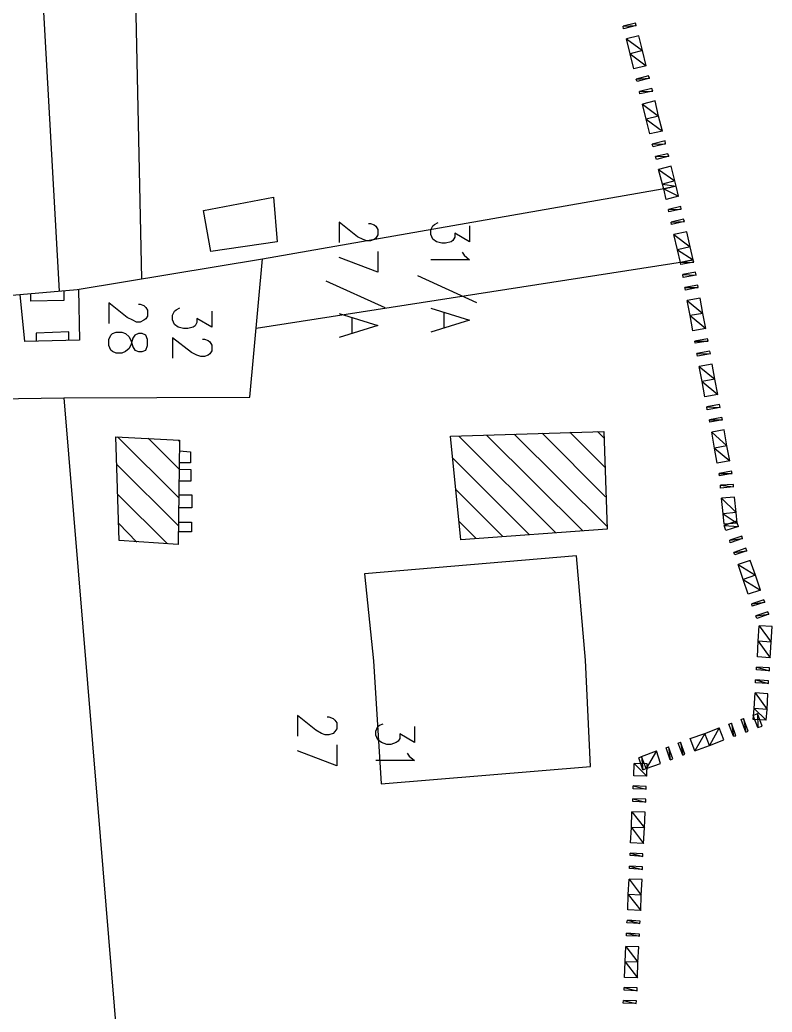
# Model space of a CAD drawing. Header units: metres. Extents: x 6 to 835, y 55 to 1134.
# Drawn here: x 662.8 to 766.4, y 702.2 to 838.9 of the extents above; entities that cross this region are included whole.
import ezdxf

# ---------------------------------------------------------------- set-up
doc = ezdxf.new("R2010")
doc.units = ezdxf.units.M

msp = doc.modelspace()

# ---------------------------------------------------------------- linework, layer by layer
at = {"color": 6}
for p, q in [((696.21, 805.93), (752.28, 815.77)), ((695.32, 796.4), (754.63, 805.61))]:
    msp.add_line(p, q, dxfattribs=at)
at = {"color": 3}
for p, q in [((725.73, 799.9), (717.61, 803.58)), ((721.16, 798.5), (721.16, 796.47))]:
    msp.add_line(p, q, dxfattribs=at)
at = {"color": 1}
for p, q in [((713.1, 799.2), (704.97, 802.88)), ((708.53, 797.8), (708.53, 795.77))]:
    msp.add_line(p, q, dxfattribs=at)
at = {"color": 5}
for p, q in [((727.07, 781.67), (740.28, 768.53)), ((730.88, 781.8), (743.64, 769.1)), ((734.69, 781.92), (743.45, 773.16)), ((738.5, 782.05), (743.32, 777.23)), ((742.31, 782.18), (743.2, 781.29)), ((676.27, 781.42), (684.71, 773.03)), ((680.46, 781.23), (684.78, 776.91)), ((684.59, 780.97), (684.78, 780.78)), ((723.26, 781.54), (736.59, 768.21)), ((676.14, 777.61), (684.65, 769.16)), ((722.43, 778.5), (732.97, 767.95)), ((676.27, 773.54), (683.13, 766.68)), ((722.81, 774.18), (729.29, 767.7)), ((676.39, 769.54), (678.93, 766.94)), ((723.26, 769.8), (725.61, 767.45))]:
    msp.add_line(p, q, dxfattribs=at)
at = {"color": 1, "linetype": 'Continuous', "lineweight": 25}
for points in [[(675.76, 964.04), (678.24, 865.24), (679.57, 803.2)], [(710.81, 810.82), (711.07, 810.82), (711.57, 810.63), (711.83, 810.44), (712.08, 809.99), (712.08, 809.23), (711.83, 808.79), (711.57, 808.59), (711.07, 808.4), (710.56, 808.4), (710.05, 808.59), (709.29, 808.98), (706.75, 811.01), (706.75, 808.21)], [(712.08, 806.94), (712.08, 804.09), (706.75, 806.12)], [(679.13, 799.7), (679.38, 799.7), (679.89, 799.51), (680.14, 799.26), (680.4, 798.88), (680.4, 798.05), (680.14, 797.67), (679.89, 797.48), (679.38, 797.23), (678.87, 797.23), (678.36, 797.48), (677.6, 797.86), (675.06, 799.9), (675.06, 797.04)], [(706.75, 798.43), (712.08, 796.78), (706.75, 795.13)], [(705.1, 742.87), (705.35, 742.87), (705.92, 742.62), (706.18, 742.43), (706.43, 742.05), (706.43, 741.22), (706.18, 740.84), (705.92, 740.59), (705.35, 740.4), (704.84, 740.4), (704.33, 740.59), (703.57, 741.03), (701.03, 743.06), (701.03, 740.21)], [(706.43, 739), (706.43, 736.14), (701.03, 738.17)]]:
    msp.add_lwpolyline(points, dxfattribs=at)
at = {"color": 3, "linetype": 'Continuous', "lineweight": 25}
for points in [[(668.65, 955.98), (681.35, 946.83), (696.21, 867.97), (664.77, 862.89), (668.2, 801.48)], [(724.72, 810.5), (724.72, 808.28), (722.69, 809.48), (722.69, 808.91), (722.43, 808.47), (722.18, 808.28), (721.42, 808.09), (720.91, 808.09), (720.15, 808.28), (719.64, 808.66), (719.38, 809.29), (719.38, 809.93), (719.64, 810.5), (719.89, 810.69), (720.4, 810.94)], [(723.7, 806.88), (723.96, 806.44), (724.72, 805.8), (719.38, 805.8)], [(689.22, 798.75), (689.22, 796.53), (687.19, 797.74), (687.19, 797.16), (686.94, 796.72), (686.68, 796.53), (685.92, 796.34), (685.35, 796.34), (684.59, 796.53), (684.08, 796.91), (683.82, 797.55), (683.82, 798.18), (684.08, 798.75), (684.33, 798.94), (684.84, 799.2)], [(719.38, 799.13), (724.72, 797.48), (719.38, 795.83)], [(687.95, 794.88), (688.21, 794.88), (688.71, 794.69), (688.97, 794.5), (689.22, 794.05), (689.22, 793.29), (688.97, 792.85), (688.71, 792.66), (688.21, 792.47), (687.7, 792.47), (687.19, 792.66), (686.43, 793.04), (683.82, 795.07), (683.82, 792.28)], [(717.16, 741.54), (717.16, 739.32), (715.13, 740.52), (715.13, 739.89), (714.88, 739.51), (714.62, 739.32), (713.86, 739.06), (713.35, 739.06), (712.59, 739.32), (712.08, 739.7), (711.83, 740.33), (711.83, 740.9), (712.08, 741.54), (712.34, 741.73), (712.84, 741.92)], [(716.15, 737.86), (716.4, 737.47), (717.16, 736.84), (711.83, 736.84)]]:
    msp.add_lwpolyline(points, dxfattribs=at)
at = {"color": 6, "linetype": 'Continuous', "lineweight": 25}
for points in [[(619.24, 906.19), (622.61, 889.49), (630.48, 843.2), (637.98, 798.88), (670.68, 801.74), (696.21, 805.93)], [(644.39, 799.45), (646.93, 786.5), (668.84, 786.81), (694.49, 786.88), (696.21, 805.93)], [(668.84, 786.81), (673.47, 731.38), (676.97, 688.58), (678.43, 667.56)]]:
    msp.add_lwpolyline(points, dxfattribs=at)
at = {"color": 6, "linetype": 'Continuous', "lineweight": -2}
for points in [[(747.58, 838.38), (745.86, 838), (747.64, 838.06)], [(745.86, 838), (747.64, 838.06), (745.93, 837.61)], [(748.02, 836.66), (746.31, 836.22), (748.53, 834.63)], [(746.31, 836.22), (748.53, 834.63), (746.82, 834.19)], [(748.53, 834.63), (746.82, 834.19), (749.04, 832.53)], [(746.82, 834.19), (749.04, 832.53), (747.32, 832.09)], [(749.36, 831.14), (747.64, 830.69), (749.48, 830.82)], [(747.64, 830.69), (749.48, 830.82), (747.77, 830.38)], [(749.8, 829.42), (748.09, 828.98), (749.93, 829.04)], [(748.09, 828.98), (749.93, 829.04), (748.15, 828.66)], [(750.25, 827.71), (748.53, 827.26), (750.75, 825.61)], [(748.53, 827.26), (750.75, 825.61), (749.04, 825.17)], [(750.75, 825.61), (749.04, 825.17), (751.26, 823.52)], [(749.04, 825.17), (751.26, 823.52), (749.55, 823.14)], [(751.64, 822.18), (749.86, 821.74), (751.71, 821.8)], [(749.86, 821.74), (751.71, 821.8), (749.99, 821.36)], [(752.02, 820.41), (750.31, 820.02), (752.15, 820.09)], [(750.31, 820.02), (752.15, 820.09), (750.44, 819.64)], [(752.47, 818.69), (750.75, 818.25), (752.98, 816.66)], [(750.75, 818.25), (752.98, 816.66), (751.26, 816.21)], [(752.98, 816.66), (751.26, 816.21), (753.17, 815.96)], [(751.26, 816.21), (753.17, 815.96), (751.45, 815.52)], [(753.17, 815.96), (751.45, 815.58), (753.48, 814.56)], [(751.45, 815.58), (753.48, 814.56), (751.77, 814.12)], [(753.8, 813.17), (752.09, 812.72), (753.86, 812.79)], [(752.09, 812.72), (753.86, 812.79), (752.15, 812.4)], [(754.18, 811.39), (752.47, 811.01), (754.31, 811.07)], [(752.47, 811.01), (754.31, 811.07), (752.53, 810.69)], [(754.63, 809.67), (752.85, 809.29), (755.07, 807.58)], [(752.85, 809.29), (755.07, 807.58), (753.36, 807.2)], [(755.07, 807.58), (753.36, 807.2), (755.52, 805.8)], [(753.36, 807.2), (755.52, 805.8), (753.74, 805.42)], [(755.52, 805.74), (753.74, 805.42), (755.58, 805.48)], [(753.74, 805.42), (755.58, 805.48), (753.8, 805.17)], [(755.83, 804.09), (754.06, 803.77), (755.9, 803.71)], [(754.06, 803.77), (755.9, 803.71), (754.12, 803.39)], [(756.15, 802.31), (754.37, 801.99), (756.21, 801.99)], [(754.37, 801.99), (756.21, 801.99), (754.44, 801.61)], [(756.47, 800.53), (754.69, 800.21), (756.85, 798.43)], [(754.69, 800.21), (756.85, 798.43), (755.07, 798.12)], [(756.85, 798.43), (755.07, 798.12), (757.23, 796.34)], [(755.07, 798.12), (757.23, 796.34), (755.45, 796.02)], [(757.48, 794.94), (755.71, 794.62), (757.55, 794.62)], [(755.71, 794.62), (757.55, 794.62), (755.77, 794.31)], [(757.8, 793.23), (756.02, 792.91), (757.87, 792.85)], [(756.02, 792.91), (757.87, 792.85), (756.09, 792.53)], [(758.12, 791.45), (756.34, 791.13), (758.5, 789.35)], [(756.34, 791.13), (758.5, 789.35), (756.72, 789.04)], [(758.5, 789.35), (756.72, 789.04), (758.88, 787.26)], [(756.72, 789.04), (758.88, 787.26), (757.1, 786.94)], [(759.14, 785.86), (757.36, 785.54), (759.2, 785.48)], [(757.36, 785.54), (759.2, 785.48), (757.42, 785.16)], [(759.45, 784.08), (757.74, 783.77), (759.52, 783.77)], [(757.74, 783.77), (759.52, 783.77), (757.8, 783.45)], [(759.77, 782.37), (758.06, 782.05), (760.15, 780.21)], [(758.06, 782.05), (760.15, 780.21), (758.44, 779.89)], [(760.15, 780.21), (758.44, 779.89), (760.53, 778.11)], [(758.44, 779.89), (760.53, 778.11), (758.82, 777.8)], [(760.79, 776.72), (759.07, 776.4), (760.85, 776.4)], [(759.07, 776.4), (760.85, 776.4), (759.14, 776.08)], [(761.04, 774.88), (759.26, 774.75), (761.04, 774.56)], [(759.26, 774.75), (761.04, 774.56), (759.26, 774.37)], [(761.17, 773.1), (759.39, 772.97), (761.42, 771)], [(759.39, 772.97), (761.42, 771), (759.64, 770.81)], [(761.42, 771), (759.64, 770.81), (761.55, 769.54)], [(759.64, 770.81), (761.55, 769.54), (759.77, 769.42)], [(761.48, 769.8), (759.77, 769.22), (761.74, 769.1)], [(759.77, 769.22), (761.74, 769.1), (760.02, 768.53)], [(762.18, 767.76), (760.53, 767.19), (762.31, 767.45)], [(760.53, 767.19), (762.31, 767.45), (760.6, 766.81)], [(762.75, 766.11), (761.1, 765.48), (762.88, 765.73)], [(761.1, 765.48), (762.88, 765.73), (761.23, 765.16)], [(763.33, 764.4), (761.68, 763.83), (764.09, 762.37)], [(761.68, 763.83), (764.09, 762.37), (762.37, 761.8)], [(764.09, 762.37), (762.37, 761.8), (764.79, 760.33)], [(762.37, 761.8), (764.79, 760.33), (763.07, 759.76)], [(765.23, 759), (763.58, 758.43), (765.36, 758.68)], [(763.58, 758.43), (765.36, 758.68), (763.64, 758.11)], [(765.8, 757.35), (764.15, 756.78), (765.93, 757.03)], [(764.15, 756.78), (765.93, 757.03), (764.28, 756.4)], [(764.6, 755.38), (766.25, 753.16), (764.47, 753.29)], [(766.37, 755.32), (764.6, 755.38), (766.25, 753.16)], [(764.47, 753.29), (766.12, 751), (764.34, 751.13)], [(766.25, 753.16), (764.47, 753.29), (766.12, 751)], [(765.99, 749.6), (764.22, 749.73), (765.99, 749.22)], [(764.22, 749.73), (765.99, 749.22), (764.22, 749.35)], [(765.87, 747.83), (764.09, 747.95), (765.87, 747.44)], [(764.09, 747.95), (765.87, 747.44), (764.09, 747.57)], [(764.02, 746.17), (765.68, 743.89), (763.9, 744.02)], [(765.8, 746.05), (764.02, 746.17), (765.68, 743.89)], [(763.9, 744.02), (765.55, 742.43), (763.77, 742.49)], [(765.68, 743.89), (763.9, 744.02), (765.55, 742.43)], [(762.44, 742.62), (762.75, 740.78), (762.12, 742.49)], [(763.07, 740.9), (762.44, 742.62), (762.75, 740.78)], [(764.34, 743.32), (764.41, 741.41), (763.77, 743.06)], [(764.98, 741.6), (764.34, 743.32), (764.41, 741.41)], [(759.07, 741.35), (757.74, 738.94), (757.1, 740.59)], [(759.71, 739.7), (759.07, 741.35), (757.74, 738.94)], [(760.79, 741.98), (761.04, 740.21), (760.41, 741.86)], [(761.36, 740.27), (760.79, 741.98), (761.04, 740.21)], [(753.74, 739.38), (754.06, 737.6), (753.42, 739.25)], [(754.37, 737.73), (753.74, 739.38), (754.06, 737.6)], [(757.1, 740.59), (755.71, 738.17), (755.07, 739.89)], [(757.74, 738.94), (757.1, 740.59), (755.71, 738.17)], [(750.44, 738.17), (749.04, 735.76), (748.4, 737.41)], [(751.01, 736.46), (750.44, 738.17), (749.04, 735.76)], [(752.09, 738.74), (752.34, 736.97), (751.77, 738.62)], [(752.72, 737.09), (752.09, 738.74), (752.34, 736.97)], [(748.4, 737.41), (748.59, 735.57), (748.02, 737.22)], [(749.04, 735.76), (748.4, 737.41), (748.59, 735.57)], [(747.39, 736.46), (749.1, 734.68), (747.32, 734.74)], [(749.17, 736.4), (747.39, 736.46), (749.1, 734.68)], [(749.04, 733.28), (747.26, 733.35), (749.04, 732.9)], [(747.26, 733.35), (749.04, 732.9), (747.26, 732.97)], [(748.98, 731.51), (747.2, 731.57), (748.98, 731.12)], [(747.2, 731.57), (748.98, 731.12), (747.2, 731.19)], [(747.07, 729.79), (748.78, 727.57), (747.01, 727.63)], [(748.91, 729.73), (747.07, 729.79), (748.78, 727.57)], [(747.01, 727.63), (748.66, 725.41), (746.88, 725.54)], [(748.78, 727.57), (747.01, 727.63), (748.66, 725.41)], [(748.59, 724.01), (746.82, 724.08), (748.59, 723.63)], [(746.82, 724.08), (748.59, 723.63), (746.82, 723.76)], [(748.53, 722.23), (746.75, 722.3), (748.53, 721.85)], [(746.75, 722.3), (748.53, 721.85), (746.75, 721.98)], [(746.69, 720.52), (748.34, 718.3), (746.56, 718.42)], [(748.47, 720.46), (746.69, 720.52), (748.34, 718.3)], [(746.56, 718.42), (748.28, 716.2), (746.5, 716.27)], [(748.34, 718.3), (746.56, 718.42), (748.28, 716.2)], [(746.44, 714.87), (748.15, 714.42), (746.37, 714.49)], [(748.21, 714.74), (746.44, 714.87), (748.15, 714.42)], [(748.09, 712.96), (746.31, 713.09), (748.09, 712.65)], [(746.31, 713.09), (748.09, 712.65), (746.31, 712.71)], [(746.24, 711.25), (747.9, 709.09), (746.12, 709.15)], [(748.02, 711.19), (746.24, 711.25), (747.9, 709.09)], [(746.12, 709.15), (747.83, 706.93), (746.05, 706.99)], [(747.9, 709.09), (746.12, 709.15), (747.83, 706.93)], [(747.77, 705.53), (745.99, 705.6), (747.77, 705.15)], [(745.99, 705.6), (747.77, 705.15), (745.99, 705.22)], [(745.93, 703.82), (747.64, 703.38), (745.86, 703.44)], [(747.71, 703.76), (745.93, 703.82), (747.64, 703.38)]]:
    msp.add_lwpolyline(points, close=True, dxfattribs=at)
at = {"color": 5, "linetype": 'Continuous', "lineweight": 25}
for points in [[(697.73, 814.44), (698.24, 808.28), (689.09, 806.94), (688.08, 812.6)], [(743.2, 782.18), (743.64, 768.72), (723.51, 767.26), (722.11, 781.54)], [(684.78, 780.97), (684.59, 766.62), (676.46, 767.13), (676.01, 781.42)], [(739.45, 765.03), (710.24, 762.56), (711.51, 750.56), (712.53, 733.66), (741.36, 736.01), (740.66, 750.68)]]:
    msp.add_lwpolyline(points, close=True, dxfattribs=at)
for points in [[(670.87, 801.74), (671, 794.75), (663.5, 794.56), (662.87, 801.04)], [(668.84, 801.55), (668.84, 800.21), (664.33, 800.09), (664.33, 801.17)], [(669.54, 794.69), (669.54, 795.89), (665.03, 795.7), (665.03, 794.56)], [(684.78, 779.51), (686.3, 779.38), (686.3, 777.86), (684.78, 777.86)], [(684.78, 776.97), (686.36, 776.91), (686.36, 775.32), (684.71, 775.32)], [(684.71, 773.42), (686.49, 773.42), (686.49, 771.64), (684.65, 771.64)], [(684.65, 769.67), (686.43, 769.67), (686.43, 768.34), (684.65, 768.34)]]:
    msp.add_lwpolyline(points, dxfattribs=at)
at = {"color": 1, "linetype": 'Continuous', "lineweight": 25}
msp.add_lwpolyline([(680.4, 794.82), (680.14, 795.45), (679.63, 795.64), (679.13, 795.64), (678.62, 795.45), (678.36, 795.01), (678.11, 794.18), (677.86, 793.61), (677.35, 793.16), (676.84, 792.97), (676.08, 792.97), (675.57, 793.16), (675.32, 793.35), (675.06, 793.99), (675.06, 794.82), (675.32, 795.45), (675.57, 795.64), (676.08, 795.83), (676.84, 795.83), (677.35, 795.64), (677.86, 795.2), (678.11, 794.62), (678.36, 793.8), (678.62, 793.35), (679.13, 793.16), (679.63, 793.16), (680.14, 793.35), (680.4, 793.99)], close=True, dxfattribs=at)

doc.saveas('drawing.dxf')
